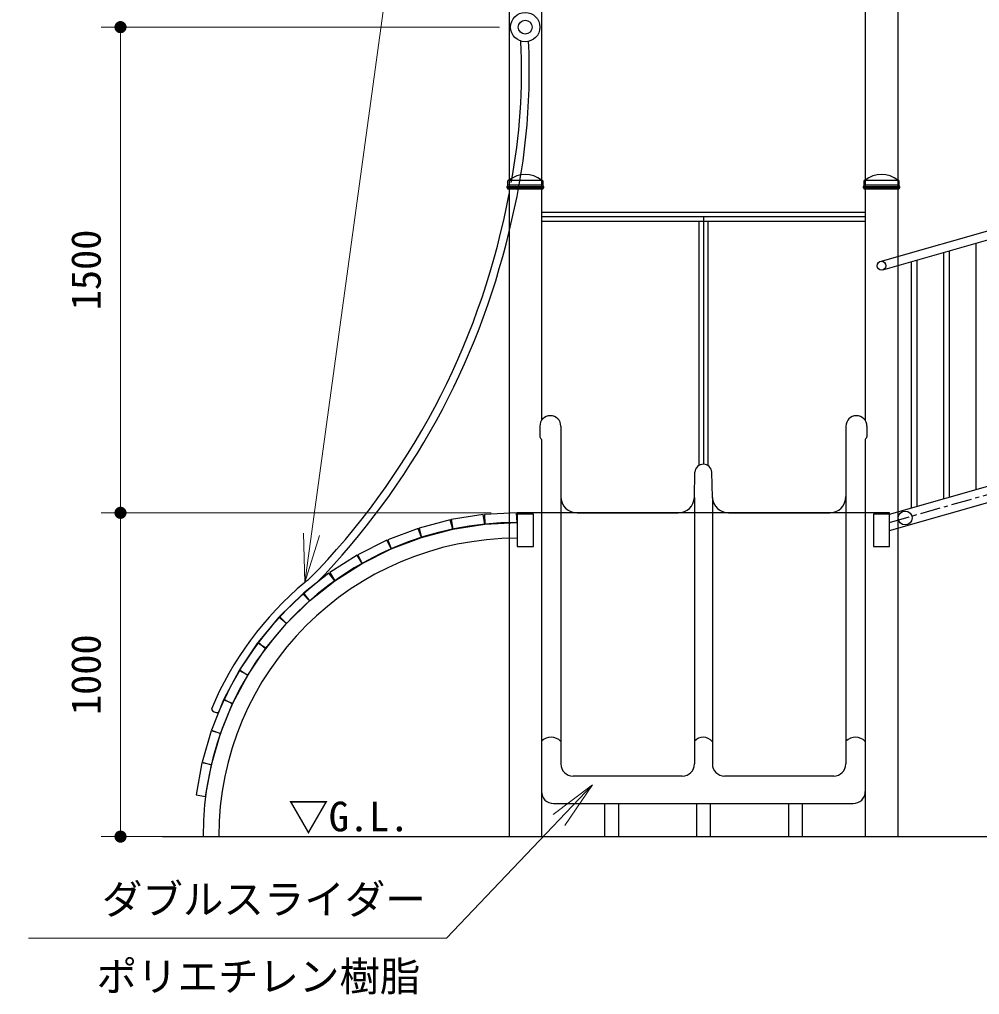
# Model space of a CAD drawing. Units: millimetres at full size, sheet at 1:100. Extents: x 1500 to 40500, y 1500 to 28200.
# Drawn here: x 19609 to 22573, y 12155 to 15166 of the extents above; entities that cross this region are included whole.
import ezdxf
from ezdxf.enums import TextEntityAlignment as Align

# ---------------------------------------------------------------- set-up
doc = ezdxf.new("R2010")
doc.units = ezdxf.units.MM
doc.header["$LTSCALE"] = 100
doc.linetypes.add('USER1', pattern=[1, 0.625, -0.125, 0.125, -0.125])
for name, color, linetype, lineweight in [('D-STR-DIM\u3000寸法線、寸法値', 7, 'Continuous', 13), ('D-STR-HTXT\u3000旗上げ', 7, 'Continuous', 13), ('D-STR-TXT\u3000文字列', 7, 'Continuous', 13), ('D-STR\u3000構造物外形線', 1, 'Continuous', 25)]:
    doc.layers.add(name, color=color, linetype=linetype, lineweight=lineweight)
doc.styles.add('ＭＳ ゴシック', font='')
doc.styles.get('ＭＳ ゴシック').set_extended_font_data('MS Gothic')

# ---------------------------------------------------------------- blocks, each defined once
blk = doc.blocks.new('filled_dot')
at = {"color": 0, "linetype": 'Continuous', "lineweight": -2, "const_width": 1.25}
blk.add_lwpolyline([(-0.625, 0, 1), (0.625, 0, 1)], format="xyb", close=True, dxfattribs=at)
blk = doc.blocks.new('open_arrow')
at = {"color": 0, "linetype": 'Continuous', "lineweight": -2}
blk.add_lwpolyline([(7.5, 1.25), (0, 0), (7.5, -1.25)], dxfattribs=at)

msp = doc.modelspace()

# ---------------------------------------------------------------- linework, layer by layer
at = {"layer": 'D-STR-DIM\u3000寸法線、寸法値'}
for p, q in [((21090.8, 15142.4), (19861.1, 15142.4)), ((19921.1, 13642.4), (19921.1, 15142.4)), ((21065.8, 13642.4), (19861.1, 13642.4)), ((21065.8, 13642.4), (19861.1, 13642.4)), ((19921.1, 12642.4), (19921.1, 13642.4)), ((21040.8, 12642.4), (19861.1, 12642.4))]:
    msp.add_line(p, q, dxfattribs=at)
at = {"layer": 'D-STR-HTXT\u3000旗上げ'}
for points in [[(20490.2, 13427.3), (20739, 15245.1), (20719, 15245.1), (19609.2, 15245.1), (20164.1, 15245.1)], [(21378.5, 12802.5), (20928, 12329.1), (20908, 12329.1), (19637.1, 12329.1), (20272.5, 12329.1)]]:
    msp.add_lwpolyline(points, dxfattribs=at)
at = {"layer": 'D-STR\u3000構造物外形線'}
for p, q in [((21120.8, 15442.4), (21120.8, 14469.4)), ((21220.8, 15442.4), (21220.8, 14469.4)), ((22220.8, 15442.4), (22220.7, 14469.4)), ((22320.8, 15442.4), (22320.8, 14469.6)), ((22267.1, 14418.6), (24067.1, 14932.9)), ((22274.6, 14392.5), (24074.6, 14906.7)), ((21118.8, 14669.4), (21222.8, 14669.4)), ((22218.8, 14669.4), (22322.8, 14669.4)), ((21114.8, 14650.4), (21116.8, 14654.4)), ((21114.8, 14646.4), (21116.8, 14642.4)), ((21224.8, 14642.4), (21116.8, 14642.4)), ((21120.8, 14662.8), (21120.8, 12642.4)), ((21220.8, 14662.8), (21220.8, 13927.3)), ((21224.8, 14654.4), (21226.8, 14650.4)), ((21226.8, 14646.4), (21224.8, 14642.4)), ((22214.8, 14650.4), (22216.8, 14654.4)), ((22214.8, 14646.4), (22216.8, 14642.4)), ((22324.8, 14642.4), (22216.8, 14642.4)), ((22220.8, 14642.4), (22220.8, 13927.3)), ((22320.8, 14642.4), (22320.8, 12642.4)), ((22324.8, 14654.4), (22326.8, 14650.4)), ((22326.8, 14646.4), (22324.8, 14642.4)), ((22220.8, 14569.6), (21220.8, 14569.6)), ((22220.8, 14556), (21220.8, 14556)), ((21720.8, 14556), (21720.8, 13792.4)), ((22220.8, 14542.4), (21220.8, 14542.4)), ((21707.2, 14542.4), (21707.2, 13788.7)), ((21734.4, 14542.4), (21734.4, 13788.7)), ((22562.2, 14474.6), (22562.2, 13714)), ((22462.2, 14446.1), (22462.2, 13685.5)), ((22479.5, 14451), (22479.5, 13690.4)), ((22362.2, 14417.5), (22362.2, 13656.9)), ((22379.5, 14422.4), (22379.5, 13661.8)), ((21220.8, 14392.4), (21220.8, 13927.3)), ((22295.8, 13637.9), (24045.8, 14137.9)), ((22295.8, 13587.4), (24045.8, 14087.4)), ((21215.8, 13909.9), (21215.8, 13877.4)), ((21280.8, 13909.9), (21280.8, 12866.9)), ((22160.8, 13909.9), (22160.8, 12866.9)), ((22225.8, 13909.9), (22225.8, 13877.4)), ((21220.8, 13868.8), (21220.8, 12781.9)), ((21220.8, 13868.8), (21220.8, 12642.4)), ((21220.8, 13868.8), (21220.8, 12642.4)), ((22220.8, 13868.8), (22220.8, 12781.9)), ((22220.8, 13868.8), (22220.8, 13032.6)), ((22220.8, 13868.8), (22220.8, 12642.4)), ((22220.8, 13868.8), (22220.8, 12642.4)), ((21693.2, 13689.9), (21694.6, 13767.5)), ((21748.5, 13689.9), (21747.1, 13767.5)), ((21693.2, 13689.9), (21693.2, 12866.9)), ((21748.5, 13689.9), (21748.5, 12866.9)), ((22295.8, 13642.4), (21145.8, 13642.4)), ((21145.8, 13637.9), (21145.8, 13642.4)), ((21330.8, 13642.4), (21643.3, 13642.4)), ((21330.8, 13642.4), (21643.3, 13642.4)), ((22110.8, 13642.4), (21798.4, 13642.4)), ((21798.4, 13642.4), (22110.8, 13642.4)), ((22295.8, 13637.9), (22295.8, 13642.4)), ((21655.7, 12829.4), (21318.3, 12829.4)), ((22123.3, 12829.4), (21786, 12829.4)), ((21258.3, 12744.4), (22183.3, 12744.4)), ((21415.7, 12744.4), (21415.7, 12642.4)), ((21458.4, 12744.4), (21458.4, 12642.4)), ((21699.5, 12744.4), (21699.5, 12642.4)), ((21742.2, 12744.4), (21742.2, 12642.4)), ((21983.3, 12744.4), (21983.3, 12642.4)), ((22026, 12744.4), (22026, 12642.4)), ((20050.6, 12642.4), (27796.4, 12642.4)), ((20175.8, 12642.4), (20224.4, 12642.4))]:
    msp.add_line(p, q, dxfattribs=at)
at = {"layer": 'D-STR\u3000構造物外形線', "linetype": 'USER1'}
msp.add_line((22295.8, 13612.7), (24045.8, 14112.7), dxfattribs=at)
at = {"layer": 'D-STR\u3000構造物外形線'}
for points in [[(21224.8, 14667.4), (21224.8, 14654.4), (21116.8, 14654.4), (21116.8, 14667.4)], [(22324.8, 14667.4), (22324.8, 14654.4), (22216.8, 14654.4), (22216.8, 14667.4)]]:
    msp.add_lwpolyline(points, dxfattribs=at)
for points in [[(21114.8, 14650.4), (21226.8, 14650.4), (21226.8, 14646.4), (21114.8, 14646.4)], [(22214.8, 14650.4), (22326.8, 14650.4), (22326.8, 14646.4), (22214.8, 14646.4)], [(21046, 13607.5), (21145.8, 13612.5), (21144.3, 13642.4), (21044.5, 13637.4)], [(20850.4, 13566.3), (20947.1, 13591.9), (20939.4, 13620.9), (20842.8, 13595.4)], [(20947.1, 13591.9), (21045.9, 13607.3), (21041.3, 13637), (20942.5, 13621.6)], [(21145.8, 13637.9), (21145.8, 13537.9), (21195.8, 13537.9), (21195.8, 13637.9)], [(22245.8, 13637.9), (22245.8, 13537.9), (22295.8, 13537.9), (22295.8, 13637.9)], [(20756.9, 13531), (20850.4, 13566.4), (20839.8, 13594.4), (20746.3, 13559.1)], [(20667.5, 13486.2), (20756.9, 13531.1), (20743.4, 13557.9), (20654, 13513.1)], [(20583.1, 13432.5), (20667.5, 13486.2), (20651.4, 13511.5), (20567, 13457.8)], [(20504.8, 13370.4), (20583.2, 13432.5), (20564.5, 13456), (20486.1, 13393.9)], [(20433.3, 13300.5), (20504.8, 13370.4), (20483.8, 13391.8), (20412.3, 13321.9)], [(20369.2, 13223.7), (20433.2, 13300.5), (20410.2, 13319.7), (20346.2, 13242.9)], [(20313.9, 13140.7), (20369.4, 13224), (20344.4, 13240.6), (20289, 13157.4)], [(20266.8, 13052.9), (20313.8, 13141.1), (20287.4, 13155.3), (20240.3, 13067)], [(20229.5, 12960.5), (20266.7, 13053.3), (20238.8, 13064.4), (20201.6, 12971.6)], [(20201.8, 12864.4), (20229.5, 12960.5), (20200.6, 12968.8), (20172.9, 12872.7)], [(20183.8, 12766), (20201.6, 12864.4), (20172.1, 12869.8), (20154.3, 12771.4)]]:
    msp.add_lwpolyline(points, close=True, dxfattribs=at)
for centre, radius in [((21170.8, 15142.4), 45.4), ((21170.8, 15142.4), 21.4), ((22270.8, 14405.5), 13.6), ((22343.9, 13626.4), 21.4)]:
    msp.add_circle(centre, radius, dxfattribs=at)
for centre, radius, start, end in [((19166.9, 15009.2), 2016.5, 345.6904, 2.5897), ((19307.5, 15007.8), 1852.1, 349.2637, 2.826), ((21118.8, 14667.4), 2, 90, 180), ((21170.8, 14608.6), 78.9, 50.5115, 129.4885), ((21222.8, 14667.4), 2, 0, 90), ((22218.8, 14667.4), 2, 90, 180), ((22270.8, 14608.6), 78.9, 50.5115, 129.4885), ((22322.8, 14667.4), 2, 0, 90), ((18850, 15049.6), 2309.8, 316.762, 349.4595), ((18851.5, 15049.1), 2332.4, 315.8626, 346.6549), ((21248.3, 13909.9), 32.5, 0, 180), ((22193.3, 13909.9), 32.5, 0, 180), ((21220.8, 13877.4), 5, 180, 240), ((21215.8, 13868.8), 5, 0, 60), ((22225.8, 13868.8), 5, 120, 180), ((22220.8, 13877.4), 5, 300, 0), ((21720.8, 13766.2), 26.3, 2.8624, 177.1376), ((21330.8, 13692.4), 50, 180, 270), ((21643.3, 13692.4), 50, 270, 357.1376), ((21798.4, 13692.4), 50, 182.8624, 270), ((22110.8, 13692.4), 50, 270, 0), ((21145.8, 12642.4), 970, 90, 180), ((21145.8, 12642.4), 921.4, 90, 180), ((20169.6, 13811), 500, 309.8741, 316.572), ((21147.6, 12640.2), 1025.5, 129.8741, 157.2762), ((21147.6, 12640.2), 1001.5, 128.415, 157.2762), ((20219.2, 13044.6), 19.3, 205.1282, 282.1391), ((21250.3, 12906.1), 43.1, 44.8466, 133.0494), ((21720.3, 12911.8), 37.4, 41.2695, 136.4457), ((22190.3, 12906.1), 43.1, 44.8466, 133.0494), ((21318.3, 12866.9), 37.5, 180, 270), ((21655.7, 12866.9), 37.5, 270, 0), ((21786, 12866.9), 37.5, 180, 270), ((22123.3, 12866.9), 37.5, 270, 0), ((21258.3, 12781.9), 37.5, 180, 270), ((22183.3, 12781.9), 37.5, 270, 0)]:
    msp.add_arc(centre, radius, start, end, dxfattribs=at)

# ---------------------------------------------------------------- block references
at = {"layer": 'D-STR-DIM\u3000寸法線、寸法値', "xscale": 15, "yscale": 15}
for p, rotation in [((19921.1, 15142.4), 270), ((19921.1, 13642.4), 270), ((19921.1, 13642.4), 90), ((19921.1, 12642.4), 90)]:
    msp.add_blockref('filled_dot', p, dxfattribs=dict(at, rotation=rotation))
at = {"layer": 'D-STR-HTXT\u3000旗上げ', "xscale": 20, "yscale": 20}
for p, rotation in [((20490.2, 13427.3), 82.2), ((21378.5, 12802.5), 226.4)]:
    msp.add_blockref('open_arrow', p, dxfattribs=dict(at, rotation=rotation))

# ---------------------------------------------------------------- texts
at = {"layer": 'D-STR-DIM\u3000寸法線、寸法値', "style": 'ＭＳ ゴシック'}
for s, p in [('1500', (19814.2, 14392.4)), ('1000', (19814.2, 13142.4))]:
    msp.add_text(s, height=91.64, rotation=90, dxfattribs=at).set_placement(p, align=Align.MIDDLE_CENTER)
at = {"layer": 'D-STR-HTXT\u3000旗上げ', "style": 'ＭＳ ゴシック'}
for s, p in [('ダブルスライダー', (20863.6, 12448.9)), ('ポリエチレン樹脂', (20847, 12210.7))]:
    msp.add_text(s, height=91.64, dxfattribs=at).set_placement(p, align=Align.MIDDLE_RIGHT)
at = {"layer": 'D-STR-TXT\u3000文字列', "style": 'ＭＳ ゴシック'}
msp.add_text('▽G.L.', height=91.64, dxfattribs=at).set_placement((20438.9, 12750.3), align=Align.TOP_LEFT)

doc.saveas('drawing.dxf')
